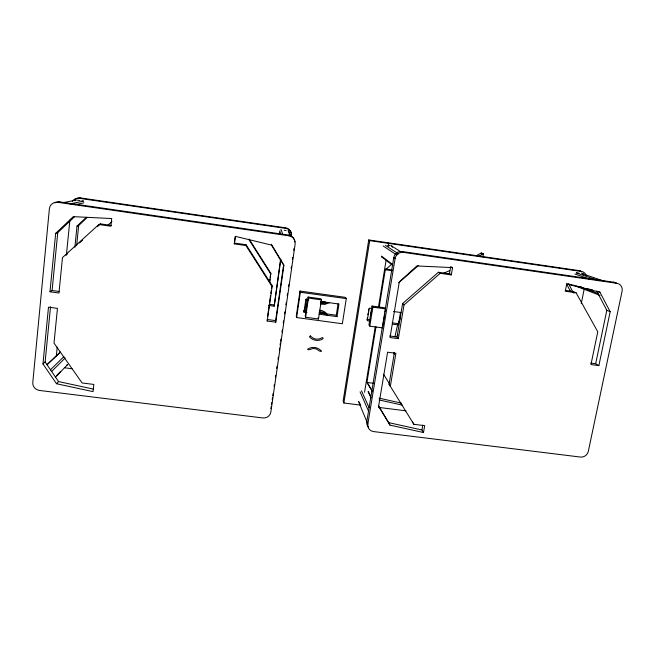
<?xml version="1.0" encoding="UTF-8"?>
<svg xmlns="http://www.w3.org/2000/svg" width="655" height="655" viewBox="0 0 655 655"><rect width="100%" height="100%" fill="white"/><g stroke="black" fill="none" stroke-linecap="round" stroke-linejoin="round"><path stroke-width="0.98" d="M42.968 363.934L48.486 307.179L57.452 308.374L54.013 343.105L82.137 382.978L93.821 384.428L93.043 391.625L56.535 383.732L42.968 363.934L45.121 361.953L50.517 306.745M49.985 291.794L55.667 233.36L73.303 216.641L111.718 218.557L110.891 226.237L98.864 224.518L62.479 257.562L58.975 293.006L49.985 291.794L52.097 290.509L59.015 291.434M52.097 290.509L57.746 232.656L74.482 216.797M56.305 356.255L57.214 347.117M66.425 254.754L69.872 220.244M74.858 247.303L77.003 226.114L86.354 217.263M76.643 245.543L78.674 225.549L87.23 217.452M267.24 321.024L272.095 286.628L245.944 245.551L234.285 243.881L235.292 236.332L271.473 245.076L283.877 265.611L275.788 322.17L267.24 321.024L267.166 319.476L275.632 320.623L275.788 322.17M234.285 243.881L235.415 236.545M269.516 282.092L269.934 279.12M270.212 277.139L270.769 273.176L249.129 239.075M269.745 282.149L270.769 273.176M267.592 316.471L269.287 304.452M269.573 302.446L270.564 295.43M270.851 293.432L271.268 290.427M271.555 288.421L271.981 285.416L246.083 244.733L234.547 243.079M279.366 233.745L279.767 230.937L280.594 233.753M268.427 305.41L274.191 306.196L280.528 259.478M274.191 306.196L280.872 259.241M275.632 320.623L283.64 264.604L283.877 265.611M270.883 408.663L271.178 406.649M271.473 404.634L271.76 402.612M272.202 399.591L272.488 397.577M272.783 395.555L273.07 393.54M274.093 386.483L274.388 384.469M275.403 377.403L275.698 375.389M276.713 368.331L277.008 366.317M278.023 359.259L278.318 357.237M279.341 350.179L279.628 348.165M280.07 345.136L280.356 343.122M280.651 341.108L280.938 339.085M281.961 332.028L282.248 330.014M283.271 322.956L283.566 320.934M284.581 313.876L284.876 311.862M285.891 304.804L286.186 302.79M287.201 295.724L287.496 293.71M288.519 286.653L288.806 284.638M291.139 268.501L291.434 266.487M292.449 259.429L292.744 257.407M293.759 250.349L294.054 248.335M299.974 291.066L296.289 316.144L296.625 317.552L342.352 323.75L346.282 298.615L345.488 297.37L299.974 291.066L300.35 292.253L296.625 317.552M306.949 312.533L303.945 312.124L305.893 299.212M304.772 311.477L306.671 298.672M308.079 297.026L305.255 316.046L305.615 317.249L318.494 319.001L321.392 299.867L320.909 298.795L308.079 297.026L308.464 298.082L305.615 317.249M318.969 314.171L337.006 316.627L336.302 315.227L338.078 303.715M337.006 316.627L338.954 304.043L320.876 301.554M586.233 275.649A6.452 6.034 -52 0 0 581.525 271.489L578.742 270.556L368.732 239.943L343.146 400.95L343.867 403.005L359.505 404.978M343.867 403.005L369.707 240.631L368.732 239.943M394.94 336.85L397.036 327.222L400.344 317.806M367.07 319.738L367.389 317.79M367.856 314.867L368.175 312.918M368.487 310.978L368.798 309.029M371.991 306.032L372.875 307.154L385.623 308.906L384.641 307.776L371.991 306.032L368.937 324.905L369.797 326.174L382.504 327.893L384.804 313.909M369.797 326.174L372.875 307.154M364.565 392.271L375.225 326.91M378.41 307.383L386.065 260.403M388.349 246.411L388.833 243.414L387.694 242.71M372.564 391.821L366.923 382.422L376.003 326.771M379.147 307.506L385.255 270.032L391.444 264.399M358.498 401.417L367.832 424.08A6.984 6.673 -23.4 0 0 373.579 431.588L580.436 457.059A6.861 6.304 -37.8 0 0 588.305 451.41L622.094 291.18A7.172 6.648 -51.2 0 0 616.846 283.296L613.424 282.158L401.941 251.495A7.197 7.017 -51.9 0 0 393.778 257.554L366.8 421.607A6.918 6.615 -23.4 0 0 368.47 427.044M385.132 311.911L385.459 309.905M367.832 424.08L395.104 258.488A7.271 7.082 -51.7 0 1 403.357 252.371L616.846 283.296M398.756 322.768L400.508 312.312M389.078 384.272L413.886 424.309L424.694 425.652L423.49 432.513L389.93 425.12L378.606 406.296L387.604 352.202L395.882 353.299L390.323 386.401L389.078 384.272L394.408 352.472M451.287 274.912L440.185 273.323L404.012 304.919L398.346 338.66L397.004 336.973L402.612 303.543L438.424 272.259L449.42 273.831L451.287 274.912L452.58 267.608L451.32 266.929M245.944 245.551L246.083 244.733M423.49 432.513L421.943 429.975L422.794 425.12M449.42 273.831L450.697 266.593M481.155 253.993L481.343 252.945L483.431 253.788L482.858 256.965M581.239 303.65L584.088 289.625M597.483 291.287L599.931 292.212L610.165 311.714L598.866 365.637L595.673 363.73L606.817 310.298L596.664 290.984M397.708 335.573L397.921 334.59M56.535 383.732L58.549 381.562L93.706 389.176M55.307 377.386L67.653 364.516M56.527 375.675L60.678 371.36M51.696 371.418L65.123 358.048M50.386 369.87L63.903 356.59M47.144 364.729L60.424 352.202M47.078 364.491L59.711 352.595A1.335 1.261 20.2 0 1 59.916 352.038M65.983 255.253L67.481 253.894M79.492 242.989L82.489 240.262M97.497 226.622L100.502 223.895L111.416 225.459M107.494 225.607L111.948 221.57M398.658 282.821L418.283 265.635M476.422 255.622L481.343 252.945M478.461 256.49L483.431 253.788M329.375 302.708L324.741 304.395L320.426 304.018M443.885 273.07L449.69 270.654M448.667 273.888L449.977 273.348M98.864 224.518L100.502 223.895M55.667 233.36L57.746 232.656M77.003 226.114L78.674 225.549M75.243 204.728L83.873 202.821M70.093 203.926L83.611 201.077L81.809 200.815M62.954 202.673L76.406 200.029M288.634 235.071L288.929 235.792A7.328 7.32 33.3 0 1 295.135 244.094L270.843 412.06A7.099 6.828 -6.7 0 1 262.851 417.956L39.513 390.454A7.475 7 18.2 0 1 32.783 382.561L49.387 208.699A7.827 7.418 37 0 1 57.771 202.305L59.842 201.912L288.634 235.071A7.254 7.246 37.5 0 1 294.848 241.973M72.222 201.601A6.992 6.656 38.1 0 1 79.001 198.277L80.663 197.957L285.727 227.85A6.525 6.509 57.2 0 1 291.254 235.251L291.532 235.89A6.591 6.575 56.5 0 0 285.957 228.423L285.727 227.85M319.255 311.543L323.595 312.353L327.598 315.317C326.313 312.263 322.833 310.413 319.607 310.2M452.58 267.608L416.875 265.946L399.296 281.92L390.044 337.546L398.346 338.66M64.943 367.84L72.034 368.732M378.631 407.394L405.969 410.832M366.923 382.422L373.735 383.306M389.692 335.982L397.004 336.973M590.769 363.075L595.673 363.73M598.866 365.637L590.957 364.573L597.769 331.782L576.064 292.76L573.019 291.524L565.257 290.411M306.417 311.15L303.535 310.757L303.945 312.124M319.108 312.885L324.823 313.663M325.543 313.761L336.302 315.227M367.283 319.452L370.19 319.845M392.173 322.841L398.592 323.717M370.181 321.089L367.25 320.688L369.273 308.169L372.204 308.57M392.41 324.11L397.962 324.872M308.464 298.082L321.392 299.867M305.82 299.482L308.832 299.9M393.557 311.51L400.975 312.533M269.303 304.288L274.068 304.943M300.35 292.253L346.282 298.615M576.064 292.76L565.281 291.221L566.722 284.033L599.931 292.212M385.394 268.984L392.173 269.95M385.533 269.778L392.37 270.752M57.771 202.305L288.929 235.792M79.001 198.277L285.957 228.423M369.707 240.631L581.525 271.489M77.306 200.16L80.008 200.553M284.196 230.257L286.161 230.535M387.49 245.281L390.364 245.699M576.334 272.742L579.077 273.143M378.492 405.674L388.693 422.639L421.943 429.975M379.089 398.142L401.409 403.136M379.147 399.951L402.628 405.199M567.631 283.828L574.41 285.498M576.343 285.973L582.148 287.406M586.986 288.593L592.8 290.026M604.942 281.413L581.828 273.544A1.285 1.204 -52.3 0 1 582.803 274.609M576.359 272.938L599.038 280.749M574.902 274.003L589.942 279.267M579.438 286.399L598.081 293.538M573.87 285.31L600.045 295.43M606.817 310.298L610.165 311.714M438.424 272.259L440.185 273.323M401.941 251.495L403.357 252.371M391.322 245.838L400.713 251.692M385.418 245.388L398.396 253.804A1.441 1.408 -52.7 0 0 396.758 255.024L383.134 245.952M393.778 257.554L395.104 258.488M381.497 256.097L392.533 264.464M392.885 265.447L382.553 257.554A1.294 1.269 -51.8 0 1 381.537 256.703M402.612 303.543L404.012 304.919M45.121 361.953L58.549 381.562M249.023 239.755L270.867 274.15M383.535 374.218L389.332 383.552M283.124 263.752L271.358 244.274L271.473 245.076M367.021 382.233L372.106 390.707M412.429 421.836L413.886 424.309M573.019 291.524L574.001 293.276M568.646 283.934L572.863 291.868M566.444 283.771L570.636 291.639M388.693 422.639L389.93 425.12M370.378 395.677L368.659 392.058A1.253 1.204 -24.6 0 0 368.569 391.379M368.053 391.6L371.041 397.888M361.503 390.789L369.002 407.541M360.07 391.846L368.691 411.479M290.689 235.71L289.232 232.312A1.31 1.31 0 0 0 288.356 230.879M288.126 230.822L290.484 236.439M359.538 402.784L360.717 405.609M318.035 317.781L318.494 319.001M282.739 234.441L281.249 229.823A1.31 1.31 56.2 0 0 280.627 229.88M271.981 285.416L272.095 286.628M394.097 352.308L394.204 354.224M613.424 282.158A7.099 6.591 -51.3 0 1 616.314 283.361M358.924 401.793A1.253 1.204 -22.7 0 1 358.604 401.638M391.657 245.936A1.302 1.269 -54.8 0 1 392.378 247.295M74.285 200.692A6.927 6.599 38.2 0 1 80.663 197.957M54.905 202.878A7.745 7.344 37.1 0 1 59.842 201.912M67.752 364.712A1.335 1.253 18.8 0 1 66.892 364.892M74.997 200.807A1.392 1.326 38.5 0 1 75.759 200.086M582.958 273.528A6.394 5.985 -52.1 0 1 583.417 274.682M578.742 270.556A6.394 5.985 -52.1 0 1 581.837 272.046M323.373 312.435A9.145 8.973 -20.6 0 1 324.667 313.286M319.312 312.705A9.227 9.055 -20.6 0 1 325.347 314.711M325.199 301.791A9.195 9.072 -26.8 0 1 320.614 301.75M327.197 302.585A9.285 9.154 -26.8 0 1 320.606 302.839M307.22 305.508A4.953 4.88 -20 0 1 307.572 303.036M371.098 313.958A3.406 3.324 -35.8 0 1 371.827 311.15M310.347 335.925L309.414 336.785C312.754 340.854 318.911 341.607 323.21 338.627L322.579 337.554L318.879 339.053L315.538 339.085L312.828 337.972L310.347 335.925M321.31 351.039C319.46 352.505 317.315 348.255 314.564 348.648C312.058 347.649 308.906 351.129 307.547 349.221C311.837 346.258 317.978 346.978 321.31 351.039"/></g></svg>
